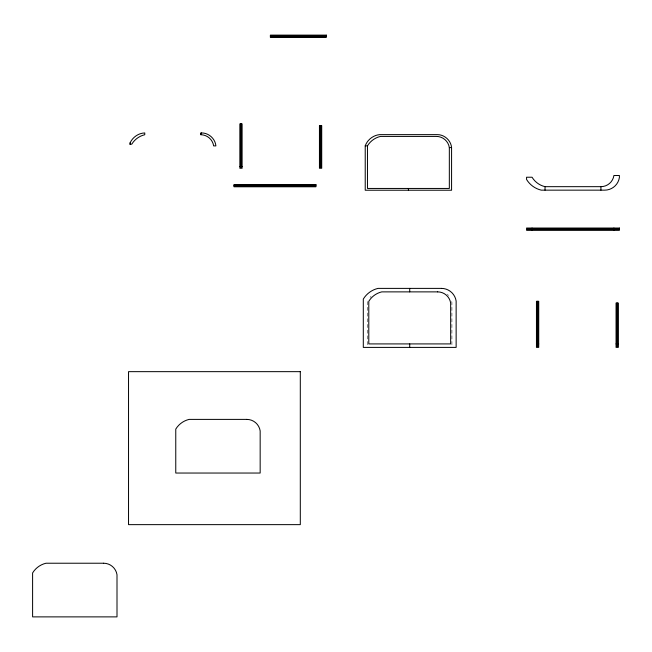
<?xml version="1.0" encoding="UTF-8"?>
<svg xmlns="http://www.w3.org/2000/svg" width="652" height="652" viewBox="0 0 652 652"><rect width="100%" height="100%" fill="white"/><g stroke="black" fill="none" stroke-linecap="round" stroke-linejoin="round"><path stroke-width="0.49" stroke-dasharray="3.26 2.44" d="M451.917 344.721L451.917 302.577A13.529 13.529 0 0 0 451.591 301.012M367.516 344.721L367.516 300.792A21.402 21.402 0 0 1 368.29 299.61M447.362 294.345A13.529 13.529 0 0 1 448.511 295.454M370.067 297.41A21.402 21.402 0 0 1 371.061 296.399"/><path stroke-width="0.98" d="M365.226 145.844C367.402 139.789 373.18 135.274 379.586 134.638L437.223 134.638C444.395 134.508 450.956 140.424 451.575 147.572L451.575 190.229L365.226 190.229L365.226 145.844L367.467 145.844A20.758 20.758 0 0 1 380.45 136.415L436.359 136.415A13.13 13.13 0 0 1 449.334 147.572L451.575 147.572M270.384 35.844L326.293 35.844M270.384 36.659L326.293 36.659M200.677 133.921L201.541 133.921M239.846 166.496L242.112 166.496M240.572 167.303L241.387 167.303M320.173 167.303L320.98 167.303M234.019 185.233L315.894 185.233M234.019 186.04L315.894 186.04M545.023 186.668L600.932 186.668A13.13 13.13 0 0 0 613.915 175.502L619.4 175.502L619.4 177.491A14.89 14.89 0 0 1 604.681 190.156L541.274 190.156A23.537 23.537 0 0 1 526.555 179.455L526.555 177.23L532.048 177.23A20.758 20.758 0 0 0 545.023 186.668L545.023 190.156M536.457 343.914L538.731 343.914M616.058 343.914L618.324 343.914M537.191 344.721L537.998 344.721M616.784 344.721L617.599 344.721M617.599 303.033L617.599 347.402L618.324 347.402L618.324 303.033L616.058 303.033L616.058 347.402L616.784 347.402L616.784 303.033M615.178 228.762L615.178 229.577M613.915 228.037L613.915 230.303M600.932 186.668L600.932 190.156M537.998 301.305L537.998 347.402L538.731 347.402L538.731 301.305L536.457 301.305L536.457 347.402L537.191 347.402L537.191 301.305M532.048 228.037L532.048 230.303M530.777 228.762L530.777 229.577M449.334 147.572L449.334 188.452L367.467 188.452L367.467 145.844M409.717 288.388L409.717 291.876M409.717 343.914L409.717 347.402M408.405 188.452L408.405 190.229M320.98 125.616L320.98 168.273L321.713 168.273L321.713 125.616L319.447 125.616L319.447 168.273L320.173 168.273L320.173 125.616M241.387 123.888L241.387 168.273L242.112 168.273L242.112 123.888L239.846 123.888L239.846 168.273L240.572 168.273L240.572 123.888M130.522 143.652L130.522 144.165M130.172 142.69L129.544 144.165L131.785 144.165A20.758 20.758 0 0 1 144.768 134.728L144.768 132.951C138.583 133.098 132.788 137.14 130.172 142.69M326.293 35.118L270.384 35.118L270.384 37.384L326.293 37.384L326.293 35.118M201.541 132.951L200.677 132.951L200.677 134.728A13.13 13.13 0 0 1 213.652 145.893L215.893 145.893C215.274 138.746 208.713 132.829 201.541 132.951M315.894 184.5L234.019 184.5L234.019 186.774L315.894 186.774L315.894 184.5M619.4 228.037L526.555 228.037L526.555 228.762L619.4 228.762L619.4 228.037M619.4 229.577L526.555 229.577L526.555 230.303L619.4 230.303L619.4 229.577M441.42 288.388L378.021 288.388A23.537 23.537 0 0 0 363.303 299.081L363.303 347.402L456.139 347.402L456.139 301.045A14.89 14.89 0 0 0 441.42 288.388M437.679 291.876L381.762 291.876A20.758 20.758 0 0 0 368.787 301.305L368.787 343.914L450.654 343.914L450.654 303.033A13.13 13.13 0 0 0 437.679 291.876M300.303 371.656L128.534 371.656L128.534 524.64L300.303 524.64L300.303 371.656M246.782 419.391L189.145 419.391A21.402 21.402 0 0 0 175.763 429.114L175.763 473.042L260.164 473.042L260.164 430.899A13.529 13.529 0 0 0 246.782 419.391M103.619 563.23L45.982 563.23A21.402 21.402 0 0 0 32.6 572.953L32.6 616.882L117.001 616.882L117.001 574.738A13.529 13.529 0 0 0 103.619 563.23"/></g></svg>
